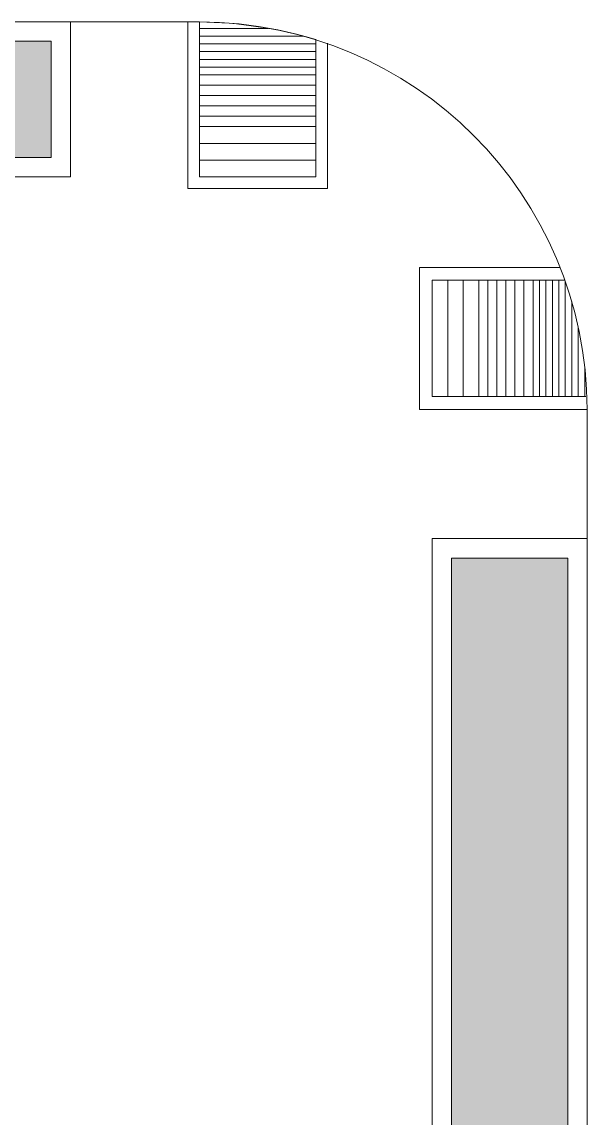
# Model space of a CAD drawing. Header units: metres. Extents: x 12093 to 20303, y 514 to 1412.
# Drawn here: x 19769.98 to 19774.36, y 827.82 to 836.3 of the extents above; entities that cross this region are included whole.
import ezdxf

# ---------------------------------------------------------------- set-up
doc = ezdxf.new("R2010")
doc.units = ezdxf.units.M
doc.linetypes.add('ACAD_ISO04W100', pattern=[30, 24, -3, 0, -3])
for name, color, linetype, lineweight in [('corte vias', 21, 'ACAD_ISO04W100', 50), ('grass', 64, 'Continuous', 13), ('MANZANAS-ORIGINALES', 147, 'Continuous', 9)]:
    doc.layers.add(name, color=color, linetype=linetype, lineweight=lineweight)

msp = doc.modelspace()

# ---------------------------------------------------------------- hatches: boundary and pattern name
at = {"layer": 'grass'}
h = msp.add_hatch(dxfattribs=at)
h.set_pattern_fill('AR-CONC', color=256, scale=0.004, style=0)
h.set_pattern_definition([(50, (0, 0), (0.728738676, -0.063756342), [0.0762, -0.8382]), (355, (0, 0), (-0.140971304, 0.764226572), [0.06096, -0.67056]), (100.451, (0.0607, -0.0053), (0.587770007, 0.700466751), [0.06476, -0.71236]), (46.1842, (0, 0.2032), (1.084316164, -0.16816931), [0.1143, -1.2573]), (96.6356, (0.0904, 0.1892), (0.94961694, 0.989702224), [0.09714, -1.06854]), (351.184, (0, 0.2032), (0.949618423, 0.98970047), [0.09144, -1.00584]), (21, (0.1016, 0.1524), (0.60645952, -0.409062074), [0.0762, -0.8382]), (326, (0.1016, 0.1524), (0.247208113, 0.736751864), [0.06096, -0.67056]), (71.4514, (0.15214, 0.1183), (0.853665963, 0.32769143), [0.06476, -0.71236]), (37.5, (0, 0), (0.012354413, 0.3382201555), [0, -0.662432, 0, -0.68072, 0, -0.6731]), (7.5, (0, 0), (0.26727865, 0.400722299), [0, -0.388112, 0, -0.647192, 0, -0.25654]), (327.5, (-0.22657, 0), (0.5423623807, -0.022914976), [0, -0.254, 0, -0.79248, 0, -1.05156]), (317.5, (-0.32817, 0), (0.592516726, 0.101705964), [0, -0.3302, 0, -0.526288, 0, -0.74676])])
h.paths.add_polyline_path([(19770.2097, 836.1533), (19727.4319, 836.1533), (19727.4319, 835.2533), (19770.2097, 835.2533)])
h = msp.add_hatch(dxfattribs=at)
h.set_pattern_fill('AR-CONC', color=256, scale=0.003, style=0)
h.set_pattern_definition([(50, (0, 0), (0.546554007, -0.047817257), [0.05715, -0.62865]), (355, (0, 0), (-0.105728478, 0.573169929), [0.04572, -0.50292]), (100.451, (0.04555, -0.004), (0.440827505, 0.525350063), [0.04857, -0.53427]), (46.1842, (0, 0.1524), (0.813237123, -0.126126984), [0.085725, -0.942975]), (96.6356, (0.0678, 0.1419), (0.712212703, 0.742276668), [0.072855, -0.801405]), (351.184, (0, 0.1524), (0.712213817, 0.742275354), [0.06858, -0.75438]), (21, (0.0762, 0.1143), (0.45484464, -0.306796556), [0.05715, -0.62865]), (326, (0.0762, 0.1143), (0.185406085, 0.552563898), [0.04572, -0.50292]), (71.4514, (0.1141, 0.08873), (0.640249472, 0.245768573), [0.04857, -0.53427]), (37.5, (0, 0), (0.0092658098, 0.2536651166), [0, -0.496824, 0, -0.51054, 0, -0.504825]), (7.5, (0, 0), (0.2004589875, 0.3005417245), [0, -0.291084, 0, -0.485394, 0, -0.192405]), (327.5, (-0.16993, 0), (0.4067717855, -0.017186232), [0, -0.1905, 0, -0.59436, 0, -0.78867]), (317.5, (-0.24613, 0), (0.444387544, 0.076279473), [0, -0.24765, 0, -0.394716, 0, -0.56007])])
h.paths.add_polyline_path([(19774.2097, 832.1533), (19773.3097, 832.1533), (19773.3097, 801.5604), (19774.2097, 801.5769)])

# ---------------------------------------------------------------- linework, layer by layer
at = {"layer": 'corte vias', "lineweight": 20}
for p, q in [((19771.2697, 835.0133), (19771.2697, 836.3033)), ((19772.3497, 836.1382), (19772.3497, 835.0133)), ((19772.3497, 835.0133), (19771.2697, 835.0133)), ((19774.1507, 834.4033), (19773.0611, 834.4033)), ((19773.0611, 834.4033), (19773.0611, 833.3033)), ((19773.0611, 833.3033), (19774.3597, 833.3033))]:
    msp.add_line(p, q, dxfattribs=at)
at = {"layer": 'MANZANAS-ORIGINALES'}
for p, q in [((19726.2819, 836.3033), (19771.3597, 836.3033)), ((19770.3597, 835.1033), (19770.3597, 836.3033)), ((19771.3597, 835.1033), (19771.3597, 836.3033)), ((19771.8927, 836.2533), (19771.3597, 836.2533)), ((19772.1644, 836.1933), (19771.3597, 836.1933)), ((19727.4319, 836.1533), (19770.2097, 836.1533)), ((19770.2097, 835.2533), (19770.2097, 836.1533)), ((19772.2597, 836.1333), (19771.3597, 836.1333)), ((19772.2597, 835.1033), (19772.2597, 836.1664)), ((19772.2597, 836.0733), (19771.3597, 836.0733)), ((19772.2597, 836.0133), (19771.3597, 836.0133)), ((19772.2597, 835.9533), (19771.3597, 835.9533)), ((19772.2597, 835.8933), (19771.3597, 835.8933)), ((19772.2597, 835.8133), (19771.3597, 835.8133)), ((19772.2597, 835.7333), (19771.3597, 835.7333)), ((19772.2597, 835.6533), (19771.3597, 835.6533)), ((19772.2597, 835.5733), (19771.3597, 835.5733)), ((19772.2597, 835.4933), (19771.3597, 835.4933)), ((19772.2597, 835.3633), (19771.3597, 835.3633)), ((19727.4319, 835.2533), (19770.2097, 835.2533)), ((19772.2597, 835.2333), (19771.3597, 835.2333)), ((19727.2819, 835.1033), (19770.3597, 835.1033)), ((19772.2597, 835.1033), (19771.3597, 835.1033)), ((19773.1611, 833.4033), (19773.1611, 834.3033)), ((19773.1611, 834.3033), (19774.1097, 834.3033)), ((19774.1881, 834.3033), (19773.1611, 834.3033)), ((19773.1611, 834.3033), (19773.1611, 833.4033)), ((19773.2811, 834.3033), (19773.2811, 833.4033)), ((19773.4011, 834.3033), (19773.4011, 833.4033)), ((19773.5211, 834.3033), (19773.5211, 833.4033)), ((19773.5911, 834.3033), (19773.5911, 833.4033)), ((19773.6611, 834.3033), (19773.6611, 833.4033)), ((19773.7311, 834.3033), (19773.7311, 833.4033)), ((19773.8011, 834.3033), (19773.8011, 833.4033)), ((19773.8711, 834.3033), (19773.8711, 833.4033)), ((19773.9411, 834.3033), (19773.9411, 833.4033)), ((19773.9911, 834.3033), (19773.9911, 833.4033)), ((19774.0411, 834.3033), (19774.0411, 833.4033)), ((19774.0911, 834.3033), (19774.0911, 833.4033)), ((19774.1411, 834.3033), (19774.1411, 833.4033)), ((19774.1911, 834.2946), (19774.1911, 833.4033)), ((19774.2411, 834.1382), (19774.2411, 833.4033)), ((19774.2911, 833.9409), (19774.2911, 833.4033)), ((19774.3411, 833.6362), (19774.3411, 833.4033)), ((19774.3493, 833.4033), (19773.1611, 833.4033)), ((19773.1611, 833.4033), (19774.3493, 833.4033)), ((19774.3597, 767.8905), (19774.3597, 833.3033)), ((19773.1597, 768.8905), (19773.1597, 832.3033)), ((19773.1597, 832.3033), (19774.3597, 832.3033)), ((19773.3097, 769.0405), (19773.3097, 832.1533)), ((19773.3097, 832.1533), (19774.2097, 832.1533)), ((19774.2097, 769.0405), (19774.2097, 832.1533))]:
    msp.add_line(p, q, dxfattribs=at)
for centre, radius, start, end in [((19771.3597, 833.3033), 3, 360, 90), ((19771.3202, 833.016), 3.2876, 73.39515, 89.3118)]:
    msp.add_arc(centre, radius, start, end, dxfattribs=at)

doc.saveas('drawing.dxf')
